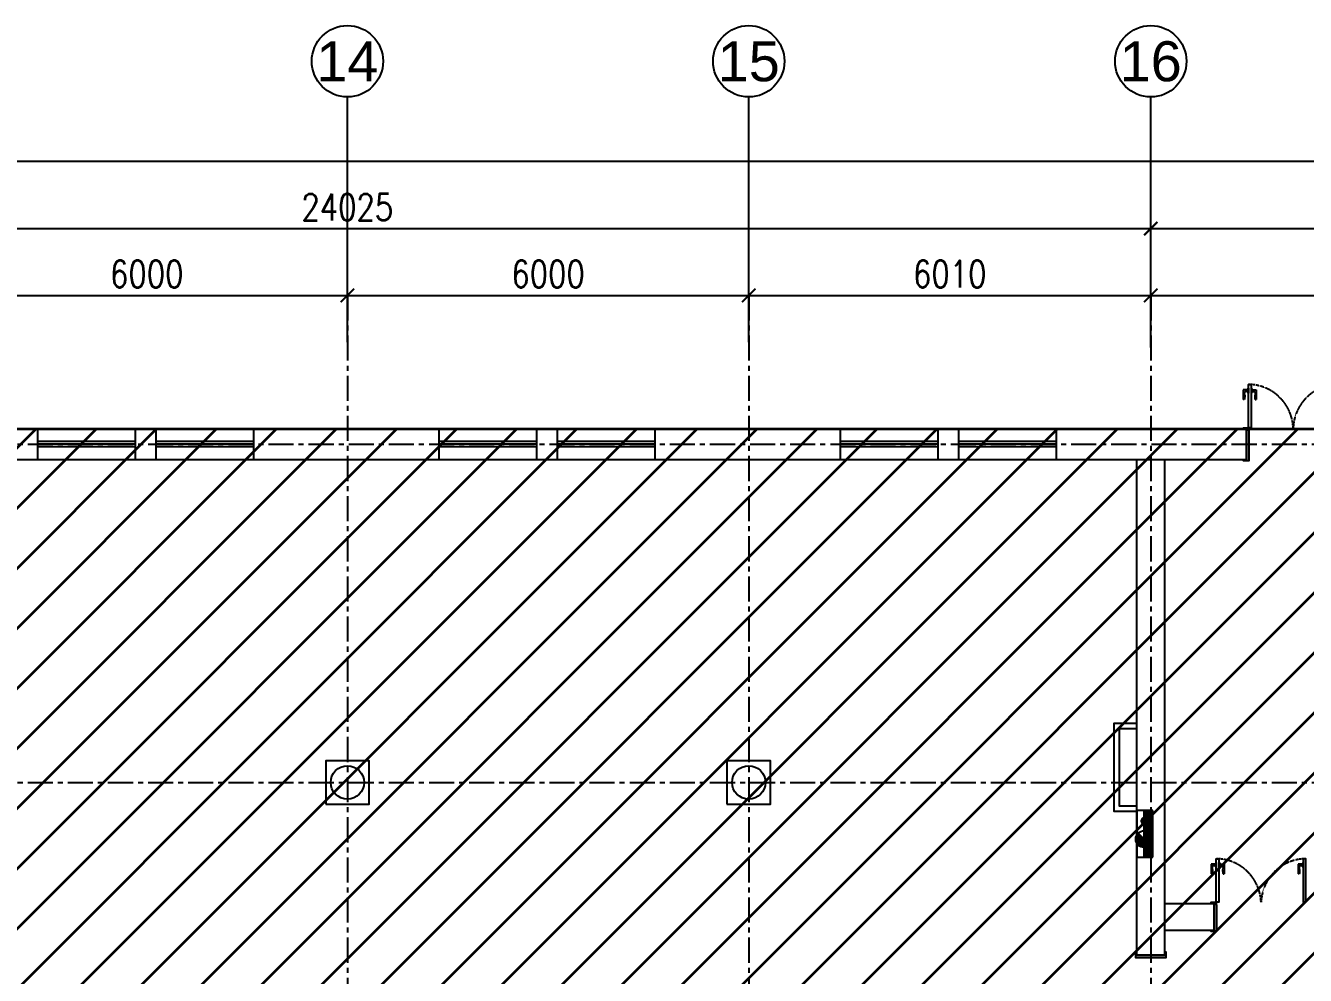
# Model space of a CAD drawing. Header units: millimetres. Extents: x -6033 to 120673, y -4970 to 90533.
# Drawn here: x 73569 to 92702, y 76336 to 90533 of the extents above; entities that cross this region are included whole.
import ezdxf
from ezdxf.enums import TextEntityAlignment as Align

# ---------------------------------------------------------------- set-up
doc = ezdxf.new("R2010")
doc.units = ezdxf.units.MM
doc.linetypes.add('I-AR$0$CENTER', pattern=[2, 1.25, -0.25, 0.25, -0.25])
doc.linetypes.add('I-AR$0$DASH', pattern=[0.35, 0.25, -0.1])
doc.layers.get('DefPoints').update_dxf_attribs({"color": 250})
for name, color, linetype in [('I-AR$0$0-建-轴号', 1, 'Continuous'), ('I-AR$0$1-窗', 2, 'Continuous'), ('I-AR$0$A-Fire box', 12, 'Continuous'), ('I-AR$0$AXIS_TEXT', 7, 'Continuous'), ('I-AR$0$D-BASE-INTWALL', 1, 'Continuous'), ('I-AR$0$D-BASE-WALL', 4, 'Continuous'), ('I-AR$0$GZET_DIM_1-200_平面尺寸标注', 1, 'Continuous'), ('I-AR$0$I—平面—门', 1, 'Continuous')]:
    doc.layers.add(name, color=color, linetype=linetype)
for name, color, linetype, lineweight in [('I-AR$0$GZET_COL_GRID_1-200_轴线', 8, 'I-AR$0$CENTER', 25), ('I-AR$0$I-SCOPE', 252, 'Continuous', 35), ('I-AR$0$消火栓', 10, 'Continuous', 70)]:
    doc.layers.add(name, color=color, linetype=linetype, lineweight=lineweight)
doc.styles.add('I-AR$0$GZET-DIMT', font='romans.shx', dxfattribs={"width": 0.8})
doc.styles.add('I-AR$0$GZET-HT', font='arial.ttf', dxfattribs={"width": 0.8})
doc.dimstyles.new('I-AR$0$GZET_200', dxfattribs={"dimscale": 200, "dimtxt": 2, "dimasz": 1, "dimexe": 1, "dimexo": 1.5, "dimgap": 0.6, "dimtad": 1, "dimdec": 0, "dimrnd": 0.005, "dimzin": 0, "dimdsep": 46, "dimtxsty": 'I-AR$0$GZET-DIMT', "dimblk": 'I-AR$0$_ArchTick', "dimcen": 0.125, "dimclrd": 1, "dimclre": 1, "dimclrt": 2, "dimadec": 0, "dimazin": 0, "dimtfac": 1, "dimtdec": 0, "dimtix": 1, "dimtmove": 2, "dimatfit": 3, "dimldrblk": 'I-AR$0$_Dot', "dimfxl": 1, "dimtvp": 1, "dimtolj": 1, "dimtzin": 0, "dimarcsym": 0})

# ---------------------------------------------------------------- blocks, each defined once
blk = doc.blocks.new('I-AR$0$X1')
at = {"color": 0}
for p, q in [((-103, 197), (-17, 111)), ((-97, 205), (-10, 118)), ((-90, 213), (-3, 125)), ((-90, 36), (87, 213)), ((-83, 219), (4, 132)), ((-75, 226), (11, 139)), ((-67, 231), (18, 146)), ((-58, 236), (25, 153)), ((-48, 241), (32, 160)), ((-37, 244), (40, 167)), ((-26, 247), (47, 174)), ((-14, 249), (54, 182)), ((0, 250), (61, 189)), ((15, 249), (68, 196)), ((33, 245), (75, 203)), ((56, 235), (82, 210)), ((-127, 121), (-67, 61)), ((-126, 135), (-59, 68)), ((-125, 106), (-74, 54)), ((-124, 148), (-52, 75)), ((-122, 159), (-45, 83)), ((-121, 87), (-81, 47)), ((-118, 170), (-38, 90)), ((-114, 179), (-31, 97)), ((-110, 62), (-88, 40)), ((-109, 189), (-24, 104))]:
    blk.add_line(p, q, dxfattribs=at)
blk.add_circle((-2, 125), 125, dxfattribs=at)
blk = doc.blocks.new('I-AR$0$A$C33C75492')
at = {"layer": 'I-AR$0$A-Fire box'}
for p, q in [((-280732, 1890493), (-281432, 1890493)), ((-281432, 1890493), (-281432, 1890373)), ((-280732, 1890373), (-280732, 1890493)), ((-281432, 1890383), (-280732, 1890383)), ((-281432, 1890373), (-280732, 1890373)), ((-281432, 1890373), (-280732, 1890373)), ((-281432, 1890373), (-281432, 1890253)), ((-281432, 1890363), (-280732, 1890363)), ((-281432, 1890353), (-280732, 1890353)), ((-281432, 1890343), (-280732, 1890343)), ((-281432, 1890333), (-280732, 1890333)), ((-281432, 1890323), (-280732, 1890323)), ((-281432, 1890313), (-280732, 1890313)), ((-281432, 1890303), (-280732, 1890303)), ((-281432, 1890293), (-280732, 1890293)), ((-281432, 1890283), (-280732, 1890283)), ((-281432, 1890273), (-280732, 1890273)), ((-281432, 1890263), (-280732, 1890263)), ((-281432, 1890253), (-280732, 1890253)), ((-280732, 1890253), (-280732, 1890373))]:
    blk.add_line(p, q, dxfattribs=at)
at = {"layer": 'I-AR$0$A-Fire box', "color": 8}
for p, q in [((-280906, 1890420), (-280877, 1890420)), ((-280952, 1890360), (-280832, 1890360)), ((-280951, 1890370), (-280832, 1890370)), ((-280951, 1890350), (-280833, 1890350)), ((-280949, 1890380), (-280835, 1890380)), ((-280948, 1890340), (-280836, 1890340)), ((-280945, 1890390), (-280839, 1890390)), ((-280943, 1890330), (-280841, 1890330)), ((-280938, 1890400), (-280846, 1890400)), ((-280935, 1890320), (-280849, 1890320)), ((-280927, 1890410), (-280856, 1890410)), ((-280922, 1890310), (-280861, 1890310))]:
    blk.add_line(p, q, dxfattribs=at)
blk.add_circle((-280892, 1890361), 60, dxfattribs=at)
at = {"layer": 'I-AR$0$A-Fire box', "color": 8, "extrusion": (0, 0, -1), "xscale": -1, "zscale": -1}
blk.add_blockref('I-AR$0$X1', (281160, 1890258), dxfattribs=at)
blk = doc.blocks.new('I-AR$0$chuanghu1')
for p, q in [((0, 3230), (450, 3230)), ((0, 1770), (450, 1770)), ((0, 1460), (450, 1460)), ((0, 0), (450, 0))]:
    blk.add_line(p, q)
at = {"layer": 'I-AR$0$1-窗'}
for p, q in [((185, 3230), (185, 1770)), ((225, 3230), (225, 1770)), ((265, 3230), (265, 1770)), ((185, 1460), (185, 0)), ((225, 1460), (225, 0)), ((265, 1460), (265, 0))]:
    blk.add_line(p, q, dxfattribs=at)
blk = doc.blocks.new('I-AR$0$_ArchTick')
at = {"color": 2, "linetype": 'ByBlock', "const_width": 0.15}
blk.add_lwpolyline([(-0.5, -0.5), (0.5, 0.5)], dxfattribs=at)
blk = doc.blocks.new('*D322')
at = {"layer": 'DefPoints', "color": 0, "transparency": 16777216}
for p in [(78380, 86500), (72380, 85500), (78380, 85500)]:
    blk.add_point(p, dxfattribs=at)
at = {"layer": 'I-AR$0$GZET_DIM_1-200_平面尺寸标注', "color": 1, "lineweight": -2, "transparency": 16777216}
for p, q in [((72380, 85800), (72380, 86700)), ((78380, 85800), (78380, 86700)), ((72380, 86500), (78380, 86500))]:
    blk.add_line(p, q, dxfattribs=at)
at = {"layer": 'I-AR$0$GZET_DIM_1-200_平面尺寸标注', "color": 1, "lineweight": -2, "transparency": 16777216, "xscale": 200, "yscale": 200, "zscale": 200, "rotation": 180}
blk.add_blockref('I-AR$0$_ArchTick', (72380, 86500), dxfattribs=at)
at = {"layer": 'I-AR$0$GZET_DIM_1-200_平面尺寸标注', "color": 1, "lineweight": -2, "transparency": 16777216, "xscale": 200, "yscale": 200, "zscale": 200}
blk.add_blockref('I-AR$0$_ArchTick', (78380, 86500), dxfattribs=at)
at = {"layer": 'I-AR$0$GZET_DIM_1-200_平面尺寸标注', "color": 2, "transparency": 16777216, "insert": (75380, 86820), "char_height": 400, "attachment_point": 5, "style": 'I-AR$0$GZET-DIMT'}
blk.add_mtext('\\A1;6000', dxfattribs=at)
blk = doc.blocks.new('I-AR$0$_Dot')
at = {"color": 0, "linetype": 'ByBlock', "lineweight": -2}
blk.add_line((-0.5, 0), (-1, 0), dxfattribs=at)
at = {"color": 0, "linetype": 'ByBlock', "const_width": 0.5}
blk.add_lwpolyline([(-0.25, 0, 1), (0.25, 0, 1)], format="xyb", close=True, dxfattribs=at)
blk = doc.blocks.new('*D323')
at = {"layer": 'DefPoints', "color": 0, "transparency": 16777216}
for p in [(84380, 86500), (78380, 85500), (84380, 85500)]:
    blk.add_point(p, dxfattribs=at)
at = {"layer": 'I-AR$0$GZET_DIM_1-200_平面尺寸标注', "color": 1, "lineweight": -2, "transparency": 16777216}
for p, q in [((78380, 85800), (78380, 86700)), ((84380, 85800), (84380, 86700)), ((78380, 86500), (84380, 86500))]:
    blk.add_line(p, q, dxfattribs=at)
at = {"layer": 'I-AR$0$GZET_DIM_1-200_平面尺寸标注', "color": 1, "lineweight": -2, "transparency": 16777216, "xscale": 200, "yscale": 200, "zscale": 200, "rotation": 180}
blk.add_blockref('I-AR$0$_ArchTick', (78380, 86500), dxfattribs=at)
at = {"layer": 'I-AR$0$GZET_DIM_1-200_平面尺寸标注', "color": 1, "lineweight": -2, "transparency": 16777216, "xscale": 200, "yscale": 200, "zscale": 200}
blk.add_blockref('I-AR$0$_ArchTick', (84380, 86500), dxfattribs=at)
at = {"layer": 'I-AR$0$GZET_DIM_1-200_平面尺寸标注', "color": 2, "transparency": 16777216, "insert": (81380, 86820), "char_height": 400, "attachment_point": 5, "style": 'I-AR$0$GZET-DIMT'}
blk.add_mtext('\\A1;6000', dxfattribs=at)
blk = doc.blocks.new('*D324')
at = {"layer": 'DefPoints', "color": 0, "transparency": 16777216}
for p in [(90390, 86500), (84380, 85500), (90390, 85500)]:
    blk.add_point(p, dxfattribs=at)
at = {"layer": 'I-AR$0$GZET_DIM_1-200_平面尺寸标注', "color": 1, "lineweight": -2, "transparency": 16777216}
for p, q in [((84380, 85800), (84380, 86700)), ((90390, 85800), (90390, 86700)), ((84380, 86500), (90390, 86500))]:
    blk.add_line(p, q, dxfattribs=at)
at = {"layer": 'I-AR$0$GZET_DIM_1-200_平面尺寸标注', "color": 1, "lineweight": -2, "transparency": 16777216, "xscale": 200, "yscale": 200, "zscale": 200, "rotation": 180}
blk.add_blockref('I-AR$0$_ArchTick', (84380, 86500), dxfattribs=at)
at = {"layer": 'I-AR$0$GZET_DIM_1-200_平面尺寸标注', "color": 1, "lineweight": -2, "transparency": 16777216, "xscale": 200, "yscale": 200, "zscale": 200}
blk.add_blockref('I-AR$0$_ArchTick', (90390, 86500), dxfattribs=at)
at = {"layer": 'I-AR$0$GZET_DIM_1-200_平面尺寸标注', "color": 2, "transparency": 16777216, "insert": (87385, 86820), "char_height": 400, "attachment_point": 5, "style": 'I-AR$0$GZET-DIMT'}
blk.add_mtext('\\A1;6010', dxfattribs=at)
blk = doc.blocks.new('*D325')
at = {"layer": 'DefPoints', "color": 0, "transparency": 16777216}
for p in [(96385, 86500), (90390, 85500), (96385, 85500)]:
    blk.add_point(p, dxfattribs=at)
at = {"layer": 'I-AR$0$GZET_DIM_1-200_平面尺寸标注', "color": 1, "lineweight": -2, "transparency": 16777216}
for p, q in [((90390, 85800), (90390, 86700)), ((96385, 85800), (96385, 86700)), ((90390, 86500), (96385, 86500))]:
    blk.add_line(p, q, dxfattribs=at)
at = {"layer": 'I-AR$0$GZET_DIM_1-200_平面尺寸标注', "color": 1, "lineweight": -2, "transparency": 16777216, "xscale": 200, "yscale": 200, "zscale": 200, "rotation": 180}
blk.add_blockref('I-AR$0$_ArchTick', (90390, 86500), dxfattribs=at)
at = {"layer": 'I-AR$0$GZET_DIM_1-200_平面尺寸标注', "color": 1, "lineweight": -2, "transparency": 16777216, "xscale": 200, "yscale": 200, "zscale": 200}
blk.add_blockref('I-AR$0$_ArchTick', (96385, 86500), dxfattribs=at)
at = {"layer": 'I-AR$0$GZET_DIM_1-200_平面尺寸标注', "color": 2, "transparency": 16777216, "insert": (93387.5, 86820), "char_height": 400, "attachment_point": 5, "style": 'I-AR$0$GZET-DIMT'}
blk.add_mtext('\\A1;5995', dxfattribs=at)
blk = doc.blocks.new('I-AR$0$_AXISO')
blk.add_circle((0, 0), 0.5)
at = {"layer": 'I-AR$0$AXIS_TEXT', "style": 'I-AR$0$GZET-HT'}
blk.add_attdef('A', text='', height=0.56, dxfattribs=at).set_placement((0, 0), align=Align.MIDDLE_CENTER)
blk = doc.blocks.new('*D294')
at = {"layer": 'DefPoints', "color": 0, "transparency": 16777216}
for p in [(90390, 87500), (66365, 85497), (90390, 85420)]:
    blk.add_point(p, dxfattribs=at)
at = {"layer": 'I-AR$0$GZET_DIM_1-200_平面尺寸标注', "color": 1, "lineweight": -2, "transparency": 16777216}
for p, q in [((66365, 85797), (66365, 87700)), ((90390, 85720), (90390, 87700)), ((66365, 87500), (90390, 87500))]:
    blk.add_line(p, q, dxfattribs=at)
at = {"layer": 'I-AR$0$GZET_DIM_1-200_平面尺寸标注', "color": 1, "lineweight": -2, "transparency": 16777216, "xscale": 200, "yscale": 200, "zscale": 200, "rotation": 180}
blk.add_blockref('I-AR$0$_ArchTick', (66365, 87500), dxfattribs=at)
at = {"layer": 'I-AR$0$GZET_DIM_1-200_平面尺寸标注', "color": 1, "lineweight": -2, "transparency": 16777216, "xscale": 200, "yscale": 200, "zscale": 200}
blk.add_blockref('I-AR$0$_ArchTick', (90390, 87500), dxfattribs=at)
at = {"layer": 'I-AR$0$GZET_DIM_1-200_平面尺寸标注', "color": 2, "transparency": 16777216, "insert": (78378, 87820), "char_height": 400, "attachment_point": 5, "style": 'I-AR$0$GZET-DIMT'}
blk.add_mtext('\\A1;24025', dxfattribs=at)
blk = doc.blocks.new('*D295')
at = {"layer": 'DefPoints', "color": 0, "transparency": 16777216}
for p in [(96385, 87500), (90390, 85420), (96385, 85523)]:
    blk.add_point(p, dxfattribs=at)
at = {"layer": 'I-AR$0$GZET_DIM_1-200_平面尺寸标注', "color": 1, "lineweight": -2, "transparency": 16777216}
for p, q in [((90390, 85720), (90390, 87700)), ((96385, 85823), (96385, 87700)), ((90390, 87500), (96385, 87500))]:
    blk.add_line(p, q, dxfattribs=at)
at = {"layer": 'I-AR$0$GZET_DIM_1-200_平面尺寸标注', "color": 1, "lineweight": -2, "transparency": 16777216, "xscale": 200, "yscale": 200, "zscale": 200, "rotation": 180}
blk.add_blockref('I-AR$0$_ArchTick', (90390, 87500), dxfattribs=at)
at = {"layer": 'I-AR$0$GZET_DIM_1-200_平面尺寸标注', "color": 1, "lineweight": -2, "transparency": 16777216, "xscale": 200, "yscale": 200, "zscale": 200}
blk.add_blockref('I-AR$0$_ArchTick', (96385, 87500), dxfattribs=at)
at = {"layer": 'I-AR$0$GZET_DIM_1-200_平面尺寸标注', "color": 2, "transparency": 16777216, "insert": (93388, 87820), "char_height": 400, "attachment_point": 5, "style": 'I-AR$0$GZET-DIMT'}
blk.add_mtext('\\A1;5995', dxfattribs=at)
blk = doc.blocks.new('*D297')
at = {"layer": 'DefPoints', "color": 0, "transparency": 16777216}
for p in [(225, 88500), (225, 85268), (114415, 85060)]:
    blk.add_point(p, dxfattribs=at)
at = {"layer": 'I-AR$0$GZET_DIM_1-200_平面尺寸标注', "color": 1, "lineweight": -2, "transparency": 16777216}
for p, q in [((225, 85568), (225, 88700)), ((114415, 85360), (114415, 88700)), ((114415, 88500), (225, 88500))]:
    blk.add_line(p, q, dxfattribs=at)
at = {"layer": 'I-AR$0$GZET_DIM_1-200_平面尺寸标注', "color": 1, "lineweight": -2, "transparency": 16777216, "xscale": 200, "yscale": 200, "zscale": 200, "rotation": 180}
blk.add_blockref('I-AR$0$_ArchTick', (225, 88500), dxfattribs=at)
at = {"layer": 'I-AR$0$GZET_DIM_1-200_平面尺寸标注', "color": 1, "lineweight": -2, "transparency": 16777216, "xscale": 200, "yscale": 200, "zscale": 200}
blk.add_blockref('I-AR$0$_ArchTick', (114415, 88500), dxfattribs=at)
at = {"layer": 'I-AR$0$GZET_DIM_1-200_平面尺寸标注', "color": 2, "transparency": 16777216, "insert": (57320, 88820), "char_height": 400, "attachment_point": 5, "style": 'I-AR$0$GZET-DIMT'}
blk.add_mtext('\\A1;114190', dxfattribs=at)
blk = doc.blocks.new('I-AR$0$海龙_1211170131')
at = {"layer": 'I-AR$0$0-建-轴号', "linetype": 'Continuous'}
for p, q in [((78155, 86275), (78155, 89241.7)), ((84155, 86275), (84155, 89241.7)), ((90165, 86275), (90165, 89241.7))]:
    blk.add_line(p, q, dxfattribs=at)
at = {"layer": 'I-AR$0$GZET_COL_GRID_1-200_轴线', "ltscale": 300}
for p, q in [((78155, 86275), (78155, 63715)), ((84155, 86275), (84155, 63715)), ((90165, 86275), (90165, 63715)), ((-2225, 84050), (116415, 84050)), ((-2225, 78995), (116415, 78995))]:
    blk.add_line(p, q, dxfattribs=at)
at = {"layer": 'I-AR$0$0-建-轴号', "linetype": 'Continuous', "xscale": 1066.666666666667, "yscale": 1066.666666666667, "zscale": 0.6666666666666664}
for p, values in [((78155, 89775), {'A': '14'}), ((84155, 89775), {'A': '15'}), ((90165, 89775), {'A': '16'})]:
    blk.add_blockref('I-AR$0$_AXISO', p, dxfattribs=at).add_auto_attribs(values)
at = {"layer": 'I-AR$0$GZET_DIM_1-200_平面尺寸标注'}
for base, p1, p2, picture, middle in [((0, 88275), (114190, 84835.2), (0, 85043.1), '*D297', (57095, 88595)), ((90165, 87275), (66140, 85272.1), (90165, 85195.5), '*D294', (78152.5, 87595)), ((96160, 87275), (90165, 85195.5), (96160, 85298.3), '*D295', (93162.5, 87595)), ((78155, 86275), (72155, 85275), (78155, 85275), '*D322', (75155, 86595)), ((84155, 86275), (78155, 85275), (84155, 85275), '*D323', (81155, 86595)), ((90165, 86275), (84155, 85275), (90165, 85275), '*D324', (87160, 86595)), ((96160, 86275), (90165, 85275), (96160, 85275), '*D325', (93162.5, 86595))]:
    dim = blk.add_linear_dim(base=base, p1=p1, p2=p2, dimstyle='I-AR$0$GZET_200', dxfattribs=at)
    dim.commit()
    dim.dimension.update_dxf_attribs({"geometry": picture, "text_midpoint": middle, "insert": (-225, -225)})
blk = doc.blocks.new('I-AR')
at = {"layer": 'I-AR$0$I-SCOPE'}
h = blk.add_hatch(dxfattribs=at)
h.set_pattern_fill('ANSI31', color=256, scale=200)
h.paths.add_polyline_path([(63300, 72640), (66630, 72640), (66630, 70889), (90600, 70890), (90600, 66390), (96650, 66390), (96650, 24876), (18340, 24876), (18340, 66390), (48090, 66390), (48090, 72640), (51400, 72640), (51400, 72650), (52870, 72650), (52870, 72640), (55240, 72640), (55240, 72790), (59460, 72790), (59460, 72640), (61830, 72640), (61830, 72650), (63300, 72650)], flags=16)
h.paths.add_polyline_path([(7330, 0), (7330, -1770), (11180, -1770), (11180, 0), (18450, 0), (18450, 2900), (27550, 2900), (27550, 18090), (37037, 18090), (37037, 17350), (96200, 17350), (96200, 18120), (114640, 18120), (114640, 84500), (0, 84500), (0, 0)])
at = {"layer": 'I-AR$0$D-BASE-INTWALL'}
blk.add_lwpolyline([(90180, 80100), (89840, 80100), (89840, 78790), (90180, 78790)], dxfattribs=at)
for points in [[(78055, 78895), (78705, 78895), (78705, 79545), (78055, 79545)], [(84055, 78895), (84705, 78895), (84705, 79545), (84055, 79545)]]:
    blk.add_lwpolyline(points, close=True, dxfattribs=at)
at = {"layer": 'I-AR$0$D-BASE-WALL'}
for p, q in [((0, 84500), (91820, 84500)), ((91820, 84500), (91820, 84050)), ((450, 84050), (91820, 84050)), ((90180, 76640), (90180, 84050)), ((90600, 76640), (90600, 84050)), ((90600, 77410), (91340, 77410)), ((91340, 77410), (91340, 77010)), ((90600, 77010), (91340, 77010)), ((90180, 76640), (90600, 76640))]:
    blk.add_line(p, q, dxfattribs=at)
for points in [[(91820, 84500), (91775, 84500), (91775, 84520), (91850, 84520), (91850, 84480), (91855, 84480), (91855, 84030), (91775, 84030), (91775, 84050), (91820, 84050), (91820, 84500)], [(90180, 80020), (89920, 80020), (89920, 78870), (90180, 78870)], [(91340, 77410), (91295, 77410), (91295, 77430), (91370, 77430), (91370, 77390), (91375, 77390), (91375, 76990), (91295, 76990), (91295, 77010), (91340, 77010), (91340, 77410)], [(90180, 76640), (90180, 76685), (90160, 76685), (90160, 76605), (90620, 76605), (90620, 76685), (90600, 76685), (90600, 76640), (90180, 76640)]]:
    blk.add_lwpolyline(points, dxfattribs=at)
for centre in [(78380, 79220), (84380, 79220)]:
    blk.add_circle(centre, 250, dxfattribs=at)
at = {"layer": 'I-AR$0$I-SCOPE'}
blk.add_lwpolyline([(7330, 0), (7330, -1770), (11180, -1770), (11180, 0), (18450, 0), (18450, 2900), (27550, 2900), (27550, 18090), (37037, 18090), (37037, 17350), (96200, 17350), (96200, 18120), (114640, 18120), (114640, 84500), (0, 84500), (0, 0)], close=True, dxfattribs=at)
at = {"layer": 'I-AR$0$I—平面—门'}
for p, q in [((91774, 85087), (91774, 84945)), ((91838, 85087), (91774, 85087)), ((91838, 85065), (91796, 85065)), ((91838, 85105), (91838, 85047)), ((91838, 85105), (91844, 85105)), ((91844, 85047), (91838, 85047)), ((91844, 85113), (91844, 85038)), ((91844, 85113), (91850, 85113)), ((91850, 85039), (91844, 85039)), ((91850, 85113), (91850, 85039)), ((91890, 85113), (91890, 85039)), ((91896, 85113), (91890, 85113)), ((91890, 85039), (91896, 85039)), ((91896, 85113), (91896, 85038)), ((91902, 85105), (91896, 85105)), ((91896, 85047), (91902, 85047)), ((91902, 85105), (91902, 85047)), ((91902, 85087), (91966, 85087)), ((91902, 85065), (91944, 85065)), ((91966, 85087), (91966, 84945)), ((91789, 84945), (91774, 84945)), ((91951, 84945), (91966, 84945)), ((91294, 77997), (91294, 77855)), ((91358, 77997), (91294, 77997)), ((91358, 77975), (91316, 77975)), ((91358, 78015), (91358, 77957)), ((91358, 78015), (91364, 78015)), ((91364, 77957), (91358, 77957)), ((91364, 78023), (91364, 77948)), ((91364, 78023), (91370, 78023)), ((91370, 77949), (91364, 77949)), ((91370, 78023), (91370, 77949)), ((91410, 78023), (91410, 77949)), ((91416, 78023), (91410, 78023)), ((91410, 77949), (91416, 77949)), ((91416, 78023), (91416, 77948)), ((91422, 78015), (91416, 78015)), ((91416, 77957), (91422, 77957)), ((91422, 78015), (91422, 77957)), ((91422, 77997), (91486, 77997)), ((91422, 77975), (91464, 77975)), ((91486, 77997), (91486, 77855)), ((92594, 77997), (92594, 77855)), ((92658, 77997), (92594, 77997)), ((92658, 77975), (92616, 77975)), ((92658, 78015), (92658, 77957)), ((92658, 78015), (92664, 78015)), ((92664, 77957), (92658, 77957)), ((92664, 78023), (92664, 77948)), ((92664, 78023), (92670, 78023)), ((92670, 77949), (92664, 77949)), ((92670, 78023), (92670, 77949)), ((91309, 77855), (91294, 77855)), ((91471, 77855), (91486, 77855)), ((92609, 77855), (92594, 77855))]:
    blk.add_line(p, q, dxfattribs=at)
for points in [[(91850, 84520), (91850, 85170), (91890, 85170), (91890, 84520)], [(91370, 77430), (91370, 78080), (91410, 78080), (91410, 77430)], [(92710, 77430), (92710, 78080), (92670, 78080), (92670, 77430)]]:
    blk.add_lwpolyline(points, close=True, dxfattribs=at)
for points in [[(91796, 85065, 0.208715), (91796, 85000, -0.061819), (91789, 84945, -10.704779)], [(91944, 85065, -0.208715), (91944, 85000, 0.061819), (91951, 84945, 10.704779)], [(91316, 77975, 0.208715), (91316, 77910, -0.061819), (91309, 77855, -10.704779)], [(91464, 77975, -0.208715), (91464, 77910, 0.061819), (91471, 77855, 10.704779)], [(92616, 77975, 0.208715), (92616, 77910, -0.061819), (92609, 77855, -10.704779)]]:
    blk.add_lwpolyline(points, format="xyb", dxfattribs=at)
at = {"layer": 'I-AR$0$I—平面—门', "color": 252, "linetype": 'I-AR$0$DASH', "ltscale": 5}
for centre, start, end in [((91844, 84494), 2.0734, 89.1413), ((93196, 84494), 90.8587, 177.9266), ((91364, 77404), 2.0734, 89.1413), ((92716, 77404), 90.8587, 177.9266)]:
    blk.add_arc(centre, 676, start, end, dxfattribs=at)
at = {"layer": 'I-AR$0$D-BASE-WALL', "rotation": 270}
for p in [(73748, 84500), (79748, 84500), (85748, 84500)]:
    blk.add_blockref('I-AR$0$chuanghu1', p, dxfattribs=at)
at = {"layer": 'I-AR$0$GZET_COL_GRID_1-200_轴线'}
blk.add_blockref('I-AR$0$海龙_1211170131', (225, 225), dxfattribs=at)
at = {"layer": 'I-AR$0$消火栓', "color": 3, "ltscale": 0.8, "rotation": 90}
blk.add_blockref('I-AR$0$A$C33C75492', (1980673, 359535), dxfattribs=at)

msp = doc.modelspace()

# ---------------------------------------------------------------- block references
msp.add_blockref('I-AR', (0, 0))

doc.saveas('drawing.dxf')
